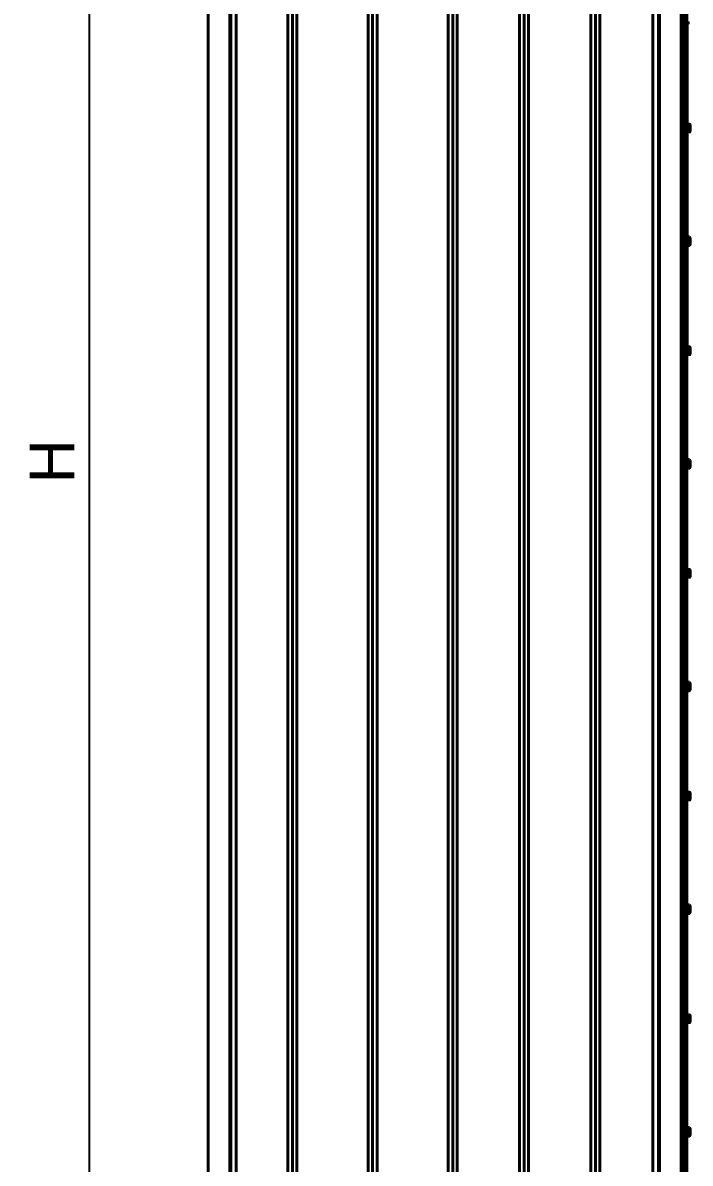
# Model space of a CAD drawing. Header units: millimetres. Extents: x 40006 to 47488, y -1353 to 3894.
# Drawn here: x 43814 to 44712, y 1008 to 2545 of the extents above; entities that cross this region are included whole.
import ezdxf

# ---------------------------------------------------------------- set-up
doc = ezdxf.new("R2010")
doc.units = ezdxf.units.MM
doc.linetypes.add('K5LT_BASIC', pattern=[0])
doc.layers.add('0 VIEW0', color=7, linetype='Continuous')
doc.styles.get("Standard").update_dxf_attribs({"font": 'verdana.TTF'})
doc.dimstyles.new('ISO-25', dxfattribs={"dimtxt": 80, "dimasz": 85, "dimexe": 20, "dimexo": 0, "dimgap": 20, "dimtad": 1, "dimtxsty": 'Standard', "dimcen": 2.5, "dimadec": 0, "dimazin": 0, "dimtfac": 1, "dimtmove": 0, "dimatfit": 3, "dimfxl": 1, "dimarcsym": 0})

# ---------------------------------------------------------------- blocks, each defined once
blk = doc.blocks.new('*D53')
at = {"color": 0, "lineweight": -2}
for p, q in [((44070.8, 3655.1), (43883.3, 3655.1)), ((43903.3, 3570.1), (43903.3, 337.4)), ((44063.3, 252.4), (43883.3, 252.4))]:
    blk.add_line(p, q, dxfattribs=at)
at = {"color": 0}
for points in [[(43889.1, 3570.1), (43917.4, 3570.1), (43903.3, 3655.1)], [(43889.1, 337.4), (43917.4, 337.4), (43903.3, 252.4)]]:
    blk.add_solid(points, dxfattribs=at)
at = {"layer": 'Defpoints', "color": 0}
for p in [(44070.8, 3655.1), (43903.3, 252.4), (44063.3, 252.4)]:
    blk.add_point(p, dxfattribs=at)
at = {"color": 0, "insert": (43853.3, 1953.8), "char_height": 60, "attachment_point": 5, "rotation": 90}
blk.add_mtext('H', dxfattribs=at)

msp = doc.modelspace()

# ---------------------------------------------------------------- linework, layer by layer
at = {"layer": '0 VIEW0', "color": 5, "linetype": 'K5LT_BASIC', "lineweight": 40}
for p, q in [((44063.314, 252.422), (44063.314, 3612.422)), ((44092.641, 281.749), (44092.641, 3577.47)), ((44093.313, 282.421), (44093.313, 3576.669)), ((44093.983, 283.091), (44093.983, 3575.871)), ((44101.32, 290.427), (44101.32, 3567.128)), ((44170.829, 290.427), (44170.829, 3555.193)), ((44176.829, 290.427), (44176.829, 3554.135)), ((44182.829, 290.427), (44182.829, 3553.077)), ((44278.829, 290.427), (44278.829, 3536.15)), ((44284.829, 290.427), (44284.829, 3535.092)), ((44290.829, 290.427), (44290.829, 3534.034)), ((44386.829, 290.427), (44386.829, 3517.106)), ((44392.829, 290.427), (44392.829, 3516.048)), ((44398.829, 290.427), (44398.829, 3514.99)), ((44482.829, 290.427), (44482.829, 3500.179)), ((44488.829, 290.427), (44488.829, 3499.121)), ((44494.829, 290.427), (44494.829, 3498.063)), ((44700.32, 3502.422), (44700.32, 252.422)), ((44700.32, 252.422), (44700.32, 3500.422)), ((44704.32, 252.422), (44704.32, 3500.422)), ((44704.52, 252.422), (44704.52, 3500.422)), ((44708.014, 252.422), (44708.014, 3500.422)), ((44578.829, 290.427), (44578.829, 3483.252)), ((44584.829, 290.427), (44584.829, 3482.194)), ((44590.829, 290.427), (44590.829, 3481.136)), ((44669.646, 283.095), (44669.646, 3474.684)), ((44670.32, 282.421), (44670.32, 3475.249)), ((44670.994, 281.747), (44670.994, 3475.815)), ((44662.316, 290.426), (44662.316, 3468.532)), ((44708.014, 2544.664), (44711.556, 2544.664)), ((44708.068, 2256.179), (44708.068, 2544.664)), ((44708.227, 2544.664), (44708.207, 2256.179)), ((44708.217, 2402.418), (44711.705, 2402.418)), ((44708.217, 2397.616), (44711.704, 2397.616)), ((44708.218, 2407.971), (44711.704, 2407.97)), ((44708.218, 2407.595), (44711.705, 2407.595)), ((44712.468, 2398.343), (44712.144, 2397.782)), ((44712.468, 2407.243), (44712.145, 2407.804)), ((44708.014, 2256.179), (44711.556, 2256.179)), ((44708.014, 2252.923), (44711.556, 2252.923)), ((44708.014, 2247.166), (44711.556, 2247.166)), ((44708.014, 2244.664), (44711.556, 2244.664)), ((44708.068, 1956.179), (44708.068, 2244.664)), ((44708.207, 2244.664), (44708.187, 1956.179)), ((44711.686, 2255.97), (44712.32, 2254.872)), ((44711.686, 2244.874), (44712.32, 2245.972)), ((44712.32, 2252.35), (44712.32, 2254.872)), ((44712.32, 2245.972), (44712.32, 2252.35)), ((44708.197, 2107.971), (44711.684, 2107.97)), ((44708.197, 2107.595), (44711.684, 2107.595)), ((44712.448, 2107.243), (44712.124, 2107.804)), ((44708.197, 2102.418), (44711.684, 2102.418)), ((44708.197, 2097.616), (44711.684, 2097.616)), ((44712.447, 2098.343), (44712.124, 2097.782)), ((44708.014, 1956.179), (44711.556, 1956.179)), ((44708.014, 1952.923), (44711.556, 1952.923)), ((44711.686, 1955.97), (44712.32, 1954.872)), ((44712.32, 1952.35), (44712.32, 1954.872)), ((44712.32, 1945.972), (44712.32, 1952.35)), ((44708.014, 1947.166), (44711.556, 1947.166)), ((44708.014, 1944.664), (44711.556, 1944.664)), ((44708.068, 1656.179), (44708.068, 1944.664)), ((44708.186, 1944.664), (44708.167, 1656.179)), ((44711.686, 1944.874), (44712.32, 1945.972)), ((44708.176, 1797.616), (44711.663, 1797.616)), ((44708.177, 1807.971), (44711.663, 1807.97)), ((44708.177, 1807.595), (44711.664, 1807.595)), ((44708.177, 1802.418), (44711.664, 1802.418)), ((44712.427, 1798.343), (44712.103, 1797.782)), ((44712.428, 1807.243), (44712.104, 1807.804)), ((44708.014, 1656.179), (44711.556, 1656.179)), ((44708.014, 1652.923), (44711.556, 1652.923)), ((44708.014, 1647.166), (44711.556, 1647.166)), ((44708.014, 1644.664), (44711.556, 1644.664)), ((44708.068, 1356.179), (44708.068, 1644.664)), ((44708.166, 1644.664), (44708.146, 1356.179)), ((44711.686, 1655.97), (44712.32, 1654.872)), ((44711.686, 1644.874), (44712.32, 1645.972)), ((44712.32, 1652.35), (44712.32, 1654.872)), ((44712.32, 1645.972), (44712.32, 1652.35)), ((44708.157, 1507.971), (44711.643, 1507.97)), ((44708.157, 1507.595), (44711.644, 1507.595)), ((44712.407, 1507.243), (44712.084, 1507.804)), ((44708.156, 1502.418), (44711.644, 1502.418)), ((44708.156, 1497.616), (44711.643, 1497.616)), ((44712.407, 1498.343), (44712.083, 1497.782)), ((44708.014, 1356.179), (44711.556, 1356.179)), ((44708.014, 1352.923), (44711.556, 1352.923)), ((44711.686, 1355.97), (44712.32, 1354.872)), ((44712.32, 1352.35), (44712.32, 1354.872)), ((44712.32, 1345.972), (44712.32, 1352.35)), ((44708.014, 1347.166), (44711.556, 1347.166)), ((44708.014, 1344.664), (44711.556, 1344.664)), ((44708.068, 1056.179), (44708.068, 1344.664)), ((44708.146, 1344.664), (44708.126, 1056.179)), ((44711.686, 1344.874), (44712.32, 1345.972)), ((44708.136, 1207.971), (44711.623, 1207.97)), ((44708.136, 1207.595), (44711.623, 1207.595)), ((44708.136, 1202.418), (44711.623, 1202.418)), ((44712.387, 1207.243), (44712.064, 1207.804)), ((44708.136, 1197.616), (44711.623, 1197.616)), ((44712.387, 1198.343), (44712.063, 1197.782)), ((44708.014, 1056.179), (44711.556, 1056.179)), ((44708.014, 1052.923), (44711.556, 1052.923)), ((44708.014, 1047.166), (44711.556, 1047.166)), ((44711.686, 1055.97), (44712.32, 1054.872)), ((44711.686, 1044.874), (44712.32, 1045.972)), ((44712.32, 1052.35), (44712.32, 1054.872)), ((44712.32, 1045.972), (44712.32, 1052.35)), ((44708.014, 1044.664), (44711.556, 1044.664)), ((44708.068, 756.179), (44708.068, 1044.664)), ((44708.125, 1044.664), (44708.106, 756.179))]:
    msp.add_line(p, q, dxfattribs=at)
for centre, start, end in [((44708.461, 2254.107), 30.017549, 33.802976), ((44708.461, 2246.736), 326.197024, 329.982451), ((44708.461, 1954.107), 30.017549, 33.802976), ((44708.461, 1946.736), 326.197024, 329.982451), ((44708.461, 1654.107), 30.017549, 33.802976), ((44708.461, 1646.736), 326.197024, 329.982451), ((44708.461, 1354.107), 30.017549, 33.802976), ((44708.461, 1346.736), 326.197024, 329.982451), ((44708.461, 1054.107), 30.017549, 33.802976), ((44708.461, 1046.736), 326.197024, 329.982451)]:
    msp.add_arc(centre, 3.724, start, end, dxfattribs=at)
for centre, start_param, end_param in [((44712.468, 2402.793), 4.64729618, 6.28295094), ((44712.468, 2402.793), 3.14182702, 4.64729618), ((44712.448, 2102.793), 4.64729618, 6.28295094), ((44712.448, 2102.793), 3.14182702, 4.64729618), ((44712.427, 1802.793), 3.14182702, 4.64729618), ((44712.427, 1802.793), 4.64729618, 6.28295094), ((44712.407, 1502.793), 4.64729618, 6.28295094), ((44712.407, 1502.793), 3.14182702, 4.64729618), ((44712.387, 1202.793), 4.64729618, 6.28295094), ((44712.387, 1202.793), 3.14182702, 4.64729618)]:
    msp.add_ellipse(centre, major_axis=(0, 4.45), ratio=0.00013531, start_param=start_param, end_param=end_param, dxfattribs=at)
for points, knots in [([(44711.704, 2407.97), (44711.768, 2407.956), (44711.883, 2407.928), (44712.023, 2407.883), (44712.11, 2407.842), (44712.138, 2407.815), (44712.145, 2407.804)], [0, 0, 0, 0, 1.87697821, 3.62386808, 5.58350955, 7, 7, 7, 7]), ([(44711.705, 2402.418), (44711.771, 2402.226), (44711.876, 2401.894), (44712.004, 2401.387), (44712.088, 2400.93), (44712.136, 2400.495), (44712.153, 2400.115), (44712.148, 2399.738), (44712.116, 2399.318), (44712.048, 2398.867), (44711.921, 2398.29), (44711.795, 2397.878), (44711.704, 2397.616)], [0, 0, 0, 0, 1.6009713, 2.74741875, 4.13323642, 5.29819796, 6.24103611, 7.17646589, 8.31343013, 9.60768728, 10.81346133, 13, 13, 13, 13]), ([(44711.704, 2397.616), (44711.768, 2397.631), (44711.883, 2397.659), (44712.023, 2397.703), (44712.109, 2397.744), (44712.137, 2397.771), (44712.144, 2397.783)], [0, 0, 0, 0, 1.87867245, 3.62713913, 5.58854947, 7, 7, 7, 7]), ([(44712.145, 2407.804), (44712.152, 2407.791), (44712.153, 2407.769), (44712.127, 2407.737), (44712.081, 2407.709), (44712.016, 2407.681), (44711.901, 2407.642), (44711.789, 2407.614), (44711.705, 2407.595)], [0, 0, 0, 0, 1.59530278, 2.83997307, 4.03360279, 5.24199238, 6.47990171, 9, 9, 9, 9]), ([(44711.705, 2402.418), (44711.771, 2402.625), (44711.876, 2402.983), (44712.004, 2403.529), (44712.088, 2404.022), (44712.136, 2404.491), (44712.154, 2404.9), (44712.149, 2405.307), (44712.116, 2405.76), (44712.048, 2406.247), (44711.921, 2406.868), (44711.796, 2407.312), (44711.705, 2407.595)], [0, 0, 0, 0, 1.6009713, 2.74741875, 4.13323642, 5.29819796, 6.24103611, 7.17646589, 8.31343013, 9.60768728, 10.81346133, 13, 13, 13, 13]), ([(44711.556, 2252.923), (44711.622, 2253.054), (44711.727, 2253.279), (44711.855, 2253.622), (44711.939, 2253.932), (44711.987, 2254.227), (44712.005, 2254.485), (44712, 2254.74), (44711.967, 2255.025), (44711.899, 2255.331), (44711.772, 2255.722), (44711.647, 2256.001), (44711.556, 2256.179)], [0, 0, 0, 0, 1.6009713, 2.74741875, 4.13323642, 5.29819796, 6.24103611, 7.17646589, 8.31343013, 9.60768728, 10.81346133, 13, 13, 13, 13]), ([(44711.556, 2252.923), (44711.622, 2252.693), (44711.727, 2252.295), (44711.855, 2251.688), (44711.939, 2251.14), (44711.987, 2250.618), (44712.005, 2250.163), (44712, 2249.71), (44711.967, 2249.207), (44711.899, 2248.666), (44711.772, 2247.974), (44711.647, 2247.481), (44711.556, 2247.166)], [0, 0, 0, 0, 1.6009713, 2.74741875, 4.13323642, 5.29819796, 6.24103611, 7.17646589, 8.31343013, 9.60768728, 10.81346133, 13, 13, 13, 13]), ([(44711.556, 2247.166), (44711.62, 2247.07), (44711.735, 2246.881), (44711.875, 2246.586), (44711.966, 2246.299), (44712.004, 2246.034), (44712.003, 2245.81), (44711.978, 2245.614), (44711.932, 2245.424), (44711.867, 2245.236), (44711.784, 2245.052), (44711.719, 2244.931), (44711.686, 2244.873)], [0, 0, 0, 0, 1.69426469, 3.27110444, 5.03998559, 6.5683875, 7.71767646, 8.80925813, 9.85607697, 10.91584029, 12.00149256, 13, 13, 13, 13]), ([(44711.684, 2107.97), (44711.748, 2107.956), (44711.863, 2107.928), (44712.003, 2107.883), (44712.089, 2107.842), (44712.118, 2107.815), (44712.124, 2107.804)], [0, 0, 0, 0, 1.87697821, 3.62386808, 5.58350955, 7, 7, 7, 7]), ([(44712.124, 2107.804), (44712.132, 2107.791), (44712.133, 2107.769), (44712.106, 2107.737), (44712.061, 2107.709), (44711.995, 2107.681), (44711.881, 2107.642), (44711.768, 2107.614), (44711.684, 2107.595)], [0, 0, 0, 0, 1.59530278, 2.83997307, 4.03360279, 5.24199238, 6.47990171, 9, 9, 9, 9]), ([(44711.684, 2102.418), (44711.751, 2102.625), (44711.856, 2102.983), (44711.983, 2103.529), (44712.068, 2104.022), (44712.116, 2104.491), (44712.134, 2104.9), (44712.129, 2105.307), (44712.096, 2105.76), (44712.028, 2106.247), (44711.901, 2106.868), (44711.775, 2107.312), (44711.684, 2107.595)], [0, 0, 0, 0, 1.6009713, 2.74741875, 4.13323642, 5.29819796, 6.24103611, 7.17646589, 8.31343013, 9.60768728, 10.81346133, 13, 13, 13, 13]), ([(44711.684, 2102.418), (44711.751, 2102.226), (44711.856, 2101.894), (44711.983, 2101.387), (44712.068, 2100.93), (44712.116, 2100.495), (44712.133, 2100.115), (44712.128, 2099.738), (44712.095, 2099.318), (44712.027, 2098.867), (44711.9, 2098.29), (44711.775, 2097.878), (44711.684, 2097.616)], [0, 0, 0, 0, 1.6009713, 2.74741875, 4.13323642, 5.29819796, 6.24103611, 7.17646589, 8.31343013, 9.60768728, 10.81346133, 13, 13, 13, 13]), ([(44711.684, 2097.616), (44711.748, 2097.631), (44711.863, 2097.659), (44712.002, 2097.703), (44712.089, 2097.744), (44712.117, 2097.771), (44712.124, 2097.783)], [0, 0, 0, 0, 1.87867245, 3.62713913, 5.58854947, 7, 7, 7, 7]), ([(44711.556, 1952.923), (44711.622, 1953.054), (44711.727, 1953.279), (44711.855, 1953.622), (44711.939, 1953.932), (44711.987, 1954.227), (44712.005, 1954.485), (44712, 1954.74), (44711.967, 1955.025), (44711.899, 1955.331), (44711.772, 1955.722), (44711.647, 1956.001), (44711.556, 1956.179)], [0, 0, 0, 0, 1.6009713, 2.74741875, 4.13323642, 5.29819796, 6.24103611, 7.17646589, 8.31343013, 9.60768728, 10.81346133, 13, 13, 13, 13]), ([(44711.556, 1952.923), (44711.622, 1952.693), (44711.727, 1952.295), (44711.855, 1951.688), (44711.939, 1951.14), (44711.987, 1950.618), (44712.005, 1950.163), (44712, 1949.71), (44711.967, 1949.207), (44711.899, 1948.666), (44711.772, 1947.974), (44711.647, 1947.481), (44711.556, 1947.166)], [0, 0, 0, 0, 1.6009713, 2.74741875, 4.13323642, 5.29819796, 6.24103611, 7.17646589, 8.31343013, 9.60768728, 10.81346133, 13, 13, 13, 13]), ([(44711.556, 1947.166), (44711.62, 1947.07), (44711.735, 1946.881), (44711.875, 1946.586), (44711.966, 1946.299), (44712.004, 1946.034), (44712.003, 1945.81), (44711.978, 1945.614), (44711.932, 1945.424), (44711.867, 1945.236), (44711.784, 1945.052), (44711.719, 1944.931), (44711.686, 1944.873)], [0, 0, 0, 0, 1.69426469, 3.27110444, 5.03998559, 6.5683875, 7.71767646, 8.80925813, 9.85607697, 10.91584029, 12.00149256, 13, 13, 13, 13]), ([(44711.663, 1807.97), (44711.728, 1807.956), (44711.843, 1807.928), (44711.983, 1807.883), (44712.069, 1807.842), (44712.098, 1807.815), (44712.104, 1807.804)], [0, 0, 0, 0, 1.87697821, 3.62386808, 5.58350955, 7, 7, 7, 7]), ([(44711.664, 1802.418), (44711.731, 1802.226), (44711.836, 1801.894), (44711.963, 1801.387), (44712.047, 1800.93), (44712.096, 1800.495), (44712.113, 1800.115), (44712.108, 1799.738), (44712.075, 1799.318), (44712.007, 1798.867), (44711.88, 1798.29), (44711.754, 1797.878), (44711.663, 1797.616)], [0, 0, 0, 0, 1.6009713, 2.74741875, 4.13323642, 5.29819796, 6.24103611, 7.17646589, 8.31343013, 9.60768728, 10.81346133, 13, 13, 13, 13]), ([(44711.663, 1797.616), (44711.728, 1797.631), (44711.842, 1797.659), (44711.982, 1797.703), (44712.069, 1797.744), (44712.097, 1797.771), (44712.103, 1797.783)], [0, 0, 0, 0, 1.87867245, 3.62713913, 5.58854947, 7, 7, 7, 7]), ([(44712.104, 1807.804), (44712.111, 1807.791), (44712.113, 1807.769), (44712.086, 1807.737), (44712.04, 1807.709), (44711.975, 1807.681), (44711.861, 1807.642), (44711.748, 1807.614), (44711.664, 1807.595)], [0, 0, 0, 0, 1.59530278, 2.83997307, 4.03360279, 5.24199238, 6.47990171, 9, 9, 9, 9]), ([(44711.664, 1802.418), (44711.731, 1802.625), (44711.836, 1802.983), (44711.963, 1803.529), (44712.048, 1804.022), (44712.096, 1804.491), (44712.113, 1804.9), (44712.108, 1805.307), (44712.076, 1805.76), (44712.008, 1806.247), (44711.881, 1806.868), (44711.755, 1807.312), (44711.664, 1807.595)], [0, 0, 0, 0, 1.6009713, 2.74741875, 4.13323642, 5.29819796, 6.24103611, 7.17646589, 8.31343013, 9.60768728, 10.81346133, 13, 13, 13, 13]), ([(44711.556, 1652.923), (44711.622, 1653.054), (44711.727, 1653.279), (44711.855, 1653.622), (44711.939, 1653.932), (44711.987, 1654.227), (44712.005, 1654.485), (44712, 1654.74), (44711.967, 1655.025), (44711.899, 1655.331), (44711.772, 1655.722), (44711.647, 1656.001), (44711.556, 1656.179)], [0, 0, 0, 0, 1.6009713, 2.74741875, 4.13323642, 5.29819796, 6.24103611, 7.17646589, 8.31343013, 9.60768728, 10.81346133, 13, 13, 13, 13]), ([(44711.556, 1652.923), (44711.622, 1652.693), (44711.727, 1652.295), (44711.855, 1651.688), (44711.939, 1651.14), (44711.987, 1650.618), (44712.005, 1650.163), (44712, 1649.71), (44711.967, 1649.207), (44711.899, 1648.666), (44711.772, 1647.974), (44711.647, 1647.481), (44711.556, 1647.166)], [0, 0, 0, 0, 1.6009713, 2.74741875, 4.13323642, 5.29819796, 6.24103611, 7.17646589, 8.31343013, 9.60768728, 10.81346133, 13, 13, 13, 13]), ([(44711.556, 1647.166), (44711.62, 1647.07), (44711.735, 1646.881), (44711.875, 1646.586), (44711.966, 1646.299), (44712.004, 1646.034), (44712.003, 1645.81), (44711.978, 1645.614), (44711.932, 1645.424), (44711.867, 1645.236), (44711.784, 1645.052), (44711.719, 1644.931), (44711.686, 1644.873)], [0, 0, 0, 0, 1.69426469, 3.27110444, 5.03998559, 6.5683875, 7.71767646, 8.80925813, 9.85607697, 10.91584029, 12.00149256, 13, 13, 13, 13]), ([(44711.643, 1507.97), (44711.708, 1507.956), (44711.822, 1507.928), (44711.962, 1507.883), (44712.049, 1507.842), (44712.077, 1507.815), (44712.084, 1507.804)], [0, 0, 0, 0, 1.87697821, 3.62386808, 5.58350955, 7, 7, 7, 7]), ([(44712.084, 1507.804), (44712.091, 1507.791), (44712.093, 1507.769), (44712.066, 1507.737), (44712.02, 1507.709), (44711.955, 1507.681), (44711.84, 1507.642), (44711.728, 1507.614), (44711.644, 1507.595)], [0, 0, 0, 0, 1.59530278, 2.83997307, 4.03360279, 5.24199238, 6.47990171, 9, 9, 9, 9]), ([(44711.644, 1502.418), (44711.71, 1502.625), (44711.815, 1502.983), (44711.943, 1503.529), (44712.027, 1504.022), (44712.076, 1504.491), (44712.093, 1504.9), (44712.088, 1505.307), (44712.055, 1505.76), (44711.987, 1506.247), (44711.86, 1506.868), (44711.735, 1507.312), (44711.644, 1507.595)], [0, 0, 0, 0, 1.6009713, 2.74741875, 4.13323642, 5.29819796, 6.24103611, 7.17646589, 8.31343013, 9.60768728, 10.81346133, 13, 13, 13, 13]), ([(44711.644, 1502.418), (44711.71, 1502.226), (44711.815, 1501.894), (44711.943, 1501.387), (44712.027, 1500.93), (44712.075, 1500.495), (44712.093, 1500.115), (44712.088, 1499.738), (44712.055, 1499.318), (44711.987, 1498.867), (44711.86, 1498.29), (44711.734, 1497.878), (44711.643, 1497.616)], [0, 0, 0, 0, 1.6009713, 2.74741875, 4.13323642, 5.29819796, 6.24103611, 7.17646589, 8.31343013, 9.60768728, 10.81346133, 13, 13, 13, 13]), ([(44711.643, 1497.616), (44711.707, 1497.631), (44711.822, 1497.659), (44711.962, 1497.703), (44712.048, 1497.744), (44712.076, 1497.771), (44712.083, 1497.783)], [0, 0, 0, 0, 1.87867245, 3.62713913, 5.58854947, 7, 7, 7, 7]), ([(44711.556, 1352.923), (44711.622, 1353.054), (44711.727, 1353.279), (44711.855, 1353.622), (44711.939, 1353.932), (44711.987, 1354.227), (44712.005, 1354.485), (44712, 1354.74), (44711.967, 1355.025), (44711.899, 1355.331), (44711.772, 1355.722), (44711.647, 1356.001), (44711.556, 1356.179)], [0, 0, 0, 0, 1.6009713, 2.74741875, 4.13323642, 5.29819796, 6.24103611, 7.17646589, 8.31343013, 9.60768728, 10.81346133, 13, 13, 13, 13]), ([(44711.556, 1352.923), (44711.622, 1352.693), (44711.727, 1352.295), (44711.855, 1351.688), (44711.939, 1351.14), (44711.987, 1350.618), (44712.005, 1350.163), (44712, 1349.71), (44711.967, 1349.207), (44711.899, 1348.666), (44711.772, 1347.974), (44711.647, 1347.481), (44711.556, 1347.166)], [0, 0, 0, 0, 1.6009713, 2.74741875, 4.13323642, 5.29819796, 6.24103611, 7.17646589, 8.31343013, 9.60768728, 10.81346133, 13, 13, 13, 13]), ([(44711.556, 1347.166), (44711.62, 1347.07), (44711.735, 1346.881), (44711.875, 1346.586), (44711.966, 1346.299), (44712.004, 1346.034), (44712.003, 1345.81), (44711.978, 1345.614), (44711.932, 1345.424), (44711.867, 1345.236), (44711.784, 1345.052), (44711.719, 1344.931), (44711.686, 1344.873)], [0, 0, 0, 0, 1.69426469, 3.27110444, 5.03998559, 6.5683875, 7.71767646, 8.80925813, 9.85607697, 10.91584029, 12.00149256, 13, 13, 13, 13]), ([(44711.623, 1207.97), (44711.687, 1207.956), (44711.802, 1207.928), (44711.942, 1207.883), (44712.029, 1207.842), (44712.057, 1207.815), (44712.064, 1207.804)], [0, 0, 0, 0, 1.87697821, 3.62386808, 5.58350955, 7, 7, 7, 7]), ([(44712.064, 1207.804), (44712.071, 1207.791), (44712.072, 1207.769), (44712.046, 1207.737), (44712, 1207.709), (44711.934, 1207.681), (44711.82, 1207.642), (44711.707, 1207.614), (44711.623, 1207.595)], [0, 0, 0, 0, 1.59530278, 2.83997307, 4.03360279, 5.24199238, 6.47990171, 9, 9, 9, 9]), ([(44711.623, 1202.418), (44711.69, 1202.625), (44711.795, 1202.983), (44711.923, 1203.529), (44712.007, 1204.022), (44712.055, 1204.491), (44712.073, 1204.9), (44712.068, 1205.307), (44712.035, 1205.76), (44711.967, 1206.247), (44711.84, 1206.868), (44711.714, 1207.312), (44711.623, 1207.595)], [0, 0, 0, 0, 1.6009713, 2.74741875, 4.13323642, 5.29819796, 6.24103611, 7.17646589, 8.31343013, 9.60768728, 10.81346133, 13, 13, 13, 13]), ([(44711.623, 1202.418), (44711.69, 1202.226), (44711.795, 1201.894), (44711.922, 1201.387), (44712.007, 1200.93), (44712.055, 1200.495), (44712.072, 1200.115), (44712.067, 1199.738), (44712.035, 1199.318), (44711.966, 1198.867), (44711.839, 1198.29), (44711.714, 1197.878), (44711.623, 1197.616)], [0, 0, 0, 0, 1.6009713, 2.74741875, 4.13323642, 5.29819796, 6.24103611, 7.17646589, 8.31343013, 9.60768728, 10.81346133, 13, 13, 13, 13]), ([(44711.623, 1197.616), (44711.687, 1197.631), (44711.802, 1197.659), (44711.942, 1197.703), (44712.028, 1197.744), (44712.056, 1197.771), (44712.063, 1197.783)], [0, 0, 0, 0, 1.87867245, 3.62713913, 5.58854947, 7, 7, 7, 7]), ([(44711.556, 1052.923), (44711.622, 1053.054), (44711.727, 1053.279), (44711.855, 1053.622), (44711.939, 1053.932), (44711.987, 1054.227), (44712.005, 1054.485), (44712, 1054.74), (44711.967, 1055.025), (44711.899, 1055.331), (44711.772, 1055.722), (44711.647, 1056.001), (44711.556, 1056.179)], [0, 0, 0, 0, 1.6009713, 2.74741875, 4.13323642, 5.29819796, 6.24103611, 7.17646589, 8.31343013, 9.60768728, 10.81346133, 13, 13, 13, 13]), ([(44711.556, 1052.923), (44711.622, 1052.693), (44711.727, 1052.295), (44711.855, 1051.688), (44711.939, 1051.14), (44711.987, 1050.618), (44712.005, 1050.163), (44712, 1049.71), (44711.967, 1049.207), (44711.899, 1048.666), (44711.772, 1047.974), (44711.647, 1047.481), (44711.556, 1047.166)], [0, 0, 0, 0, 1.6009713, 2.74741875, 4.13323642, 5.29819796, 6.24103611, 7.17646589, 8.31343013, 9.60768728, 10.81346133, 13, 13, 13, 13]), ([(44711.556, 1047.166), (44711.62, 1047.07), (44711.735, 1046.881), (44711.875, 1046.586), (44711.966, 1046.299), (44712.004, 1046.034), (44712.003, 1045.81), (44711.978, 1045.614), (44711.932, 1045.424), (44711.867, 1045.236), (44711.784, 1045.052), (44711.719, 1044.931), (44711.686, 1044.873)], [0, 0, 0, 0, 1.69426469, 3.27110444, 5.03998559, 6.5683875, 7.71767646, 8.80925813, 9.85607697, 10.91584029, 12.00149256, 13, 13, 13, 13])]:
    msp.add_open_spline(points, degree=3, knots=knots, dxfattribs=at)

# ---------------------------------------------------------------- dimensions: what is measured, and where the dimension line sits
dim = msp.add_linear_dim(base=(43903.272, 252.422), p1=(44070.763, 3655.092), p2=(44063.314, 252.422), angle=90, text='H', dimstyle='ISO-25', override={"dimtxt": 60})
dim.commit()
dim.dimension.update_dxf_attribs({"geometry": '*D53', "text_midpoint": (43853.272, 1953.757)})

doc.saveas('drawing.dxf')
